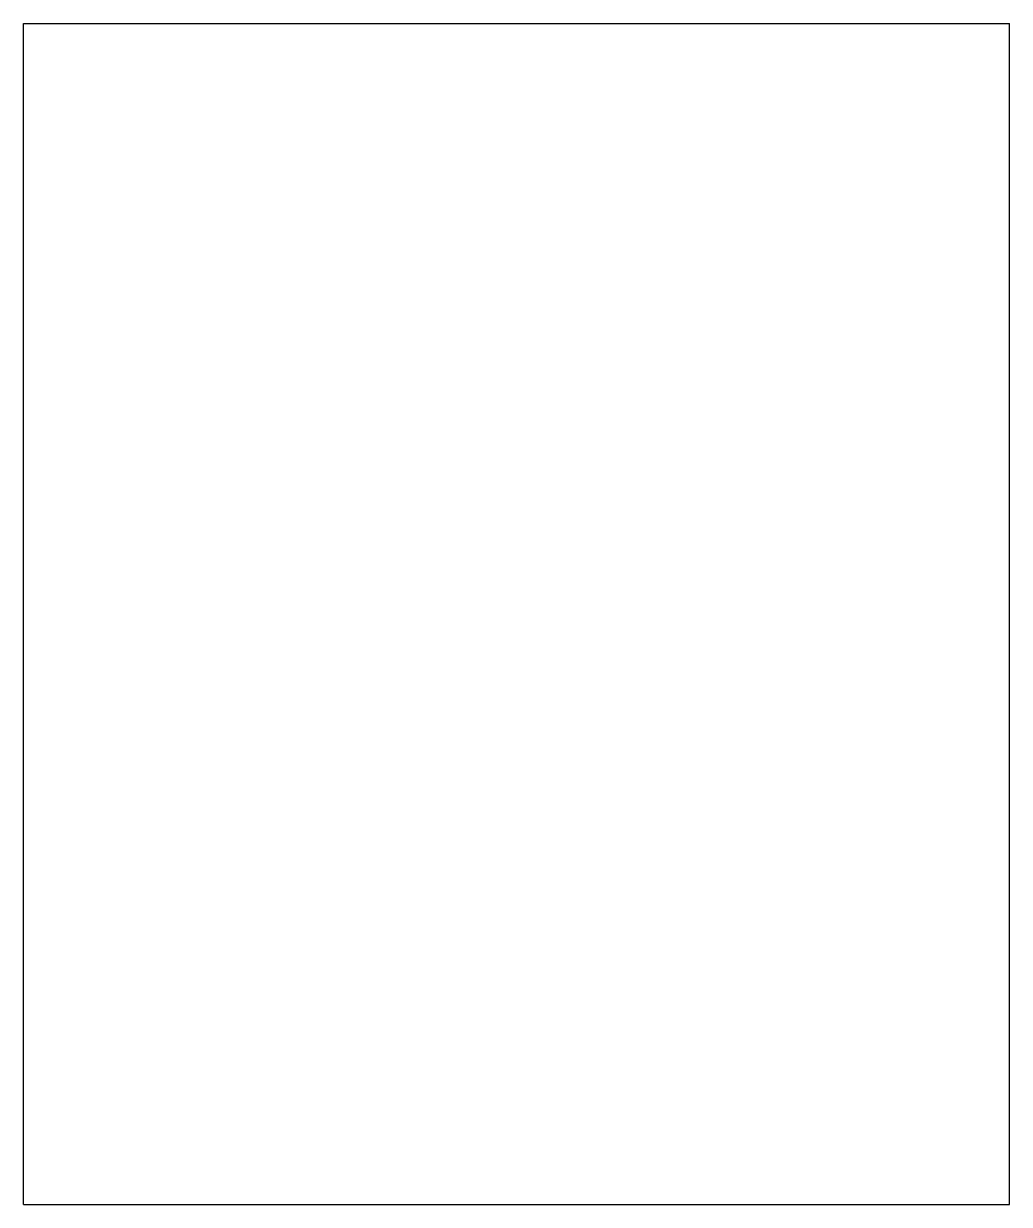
# Model space of a CAD drawing. Header units: inches. Extents: x 0 to 3.55, y 0 to 4.25.
import ezdxf

# ---------------------------------------------------------------- set-up
doc = ezdxf.new("R2010")
doc.units = ezdxf.units.IN
doc.header["$MEASUREMENT"] = 0

msp = doc.modelspace()

# ---------------------------------------------------------------- linework, layer by layer
for p, q in [((0, 4.25), (0, 4.25, 3)), ((0, 4.25, 3), (3.55, 4.25, 3)), ((0, 0, 3), (0, 4.25, 3)), ((0, 4.25, 3), (0, 4.25, 6)), ((0, 4.25, 6), (3.55, 4.25, 6)), ((0, 0, 6), (0, 4.25, 6)), ((3.55, 0, 3), (3.55, 4.25, 3)), ((3.55, 4.25), (3.55, 4.25, 3)), ((3.55, 0, 6), (3.55, 4.25, 6)), ((3.55, 4.25, 3), (3.55, 4.25, 6)), ((0, 0), (0, 0, 3)), ((0, 0, 3), (3.55, 0, 3)), ((0, 0, 3), (0, 0, 6)), ((0, 0, 6), (3.55, 0, 6)), ((3.55, 0), (3.55, 0, 3)), ((3.55, 0, 3), (3.55, 0, 6))]:
    msp.add_line(p, q)

doc.saveas('drawing.dxf')
